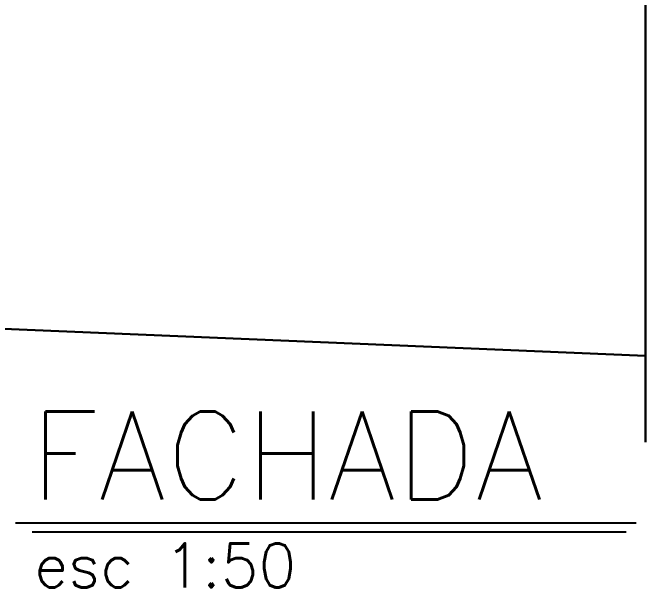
# Model space of a CAD drawing. Header units: millimetres. Extents: x 3314 to 3538, y 1235 to 1314.
# Drawn here: x 3390.225 to 3392.353, y 1268.263 to 1270.197 of the extents above; entities that cross this region are included whole.
import ezdxf

# ---------------------------------------------------------------- set-up
doc = ezdxf.new("R2010")
doc.units = ezdxf.units.MM
doc.linetypes.add('CONTINUO', pattern=[0])
doc.layers.add('ALVENARIA', color=7, linetype='Continuous', lineweight=30)
doc.styles.add('ROMANS', font='romans.shx')

msp = doc.modelspace()

# ---------------------------------------------------------------- linework, layer by layer
for p, q in [((3392.3219, 1268.4789), (3390.2343, 1268.4789)), ((3392.2887, 1268.4482), (3390.2904, 1268.4482))]:
    msp.add_line(p, q)
at = {"layer": 'ALVENARIA'}
for p, q in [((3392.3533, 1273.9425), (3392.3533, 1269.5425)), ((3392.3533, 1269.0425), (3380.3533, 1269.5425)), ((3392.3533, 1269.5425), (3392.3533, 1268.7519))]:
    msp.add_line(p, q, dxfattribs=at)

# ---------------------------------------------------------------- texts
at = {"linetype": 'CONTINUO', "style": 'ROMANS'}
for s, height, p in [('FACHADA', 0.29591, (3390.2847, 1268.5586)), ('esc 1:50', 0.14796, (3390.2975, 1268.2627))]:
    msp.add_text(s, height=height, dxfattribs=at).set_placement(p)

doc.saveas('drawing.dxf')
